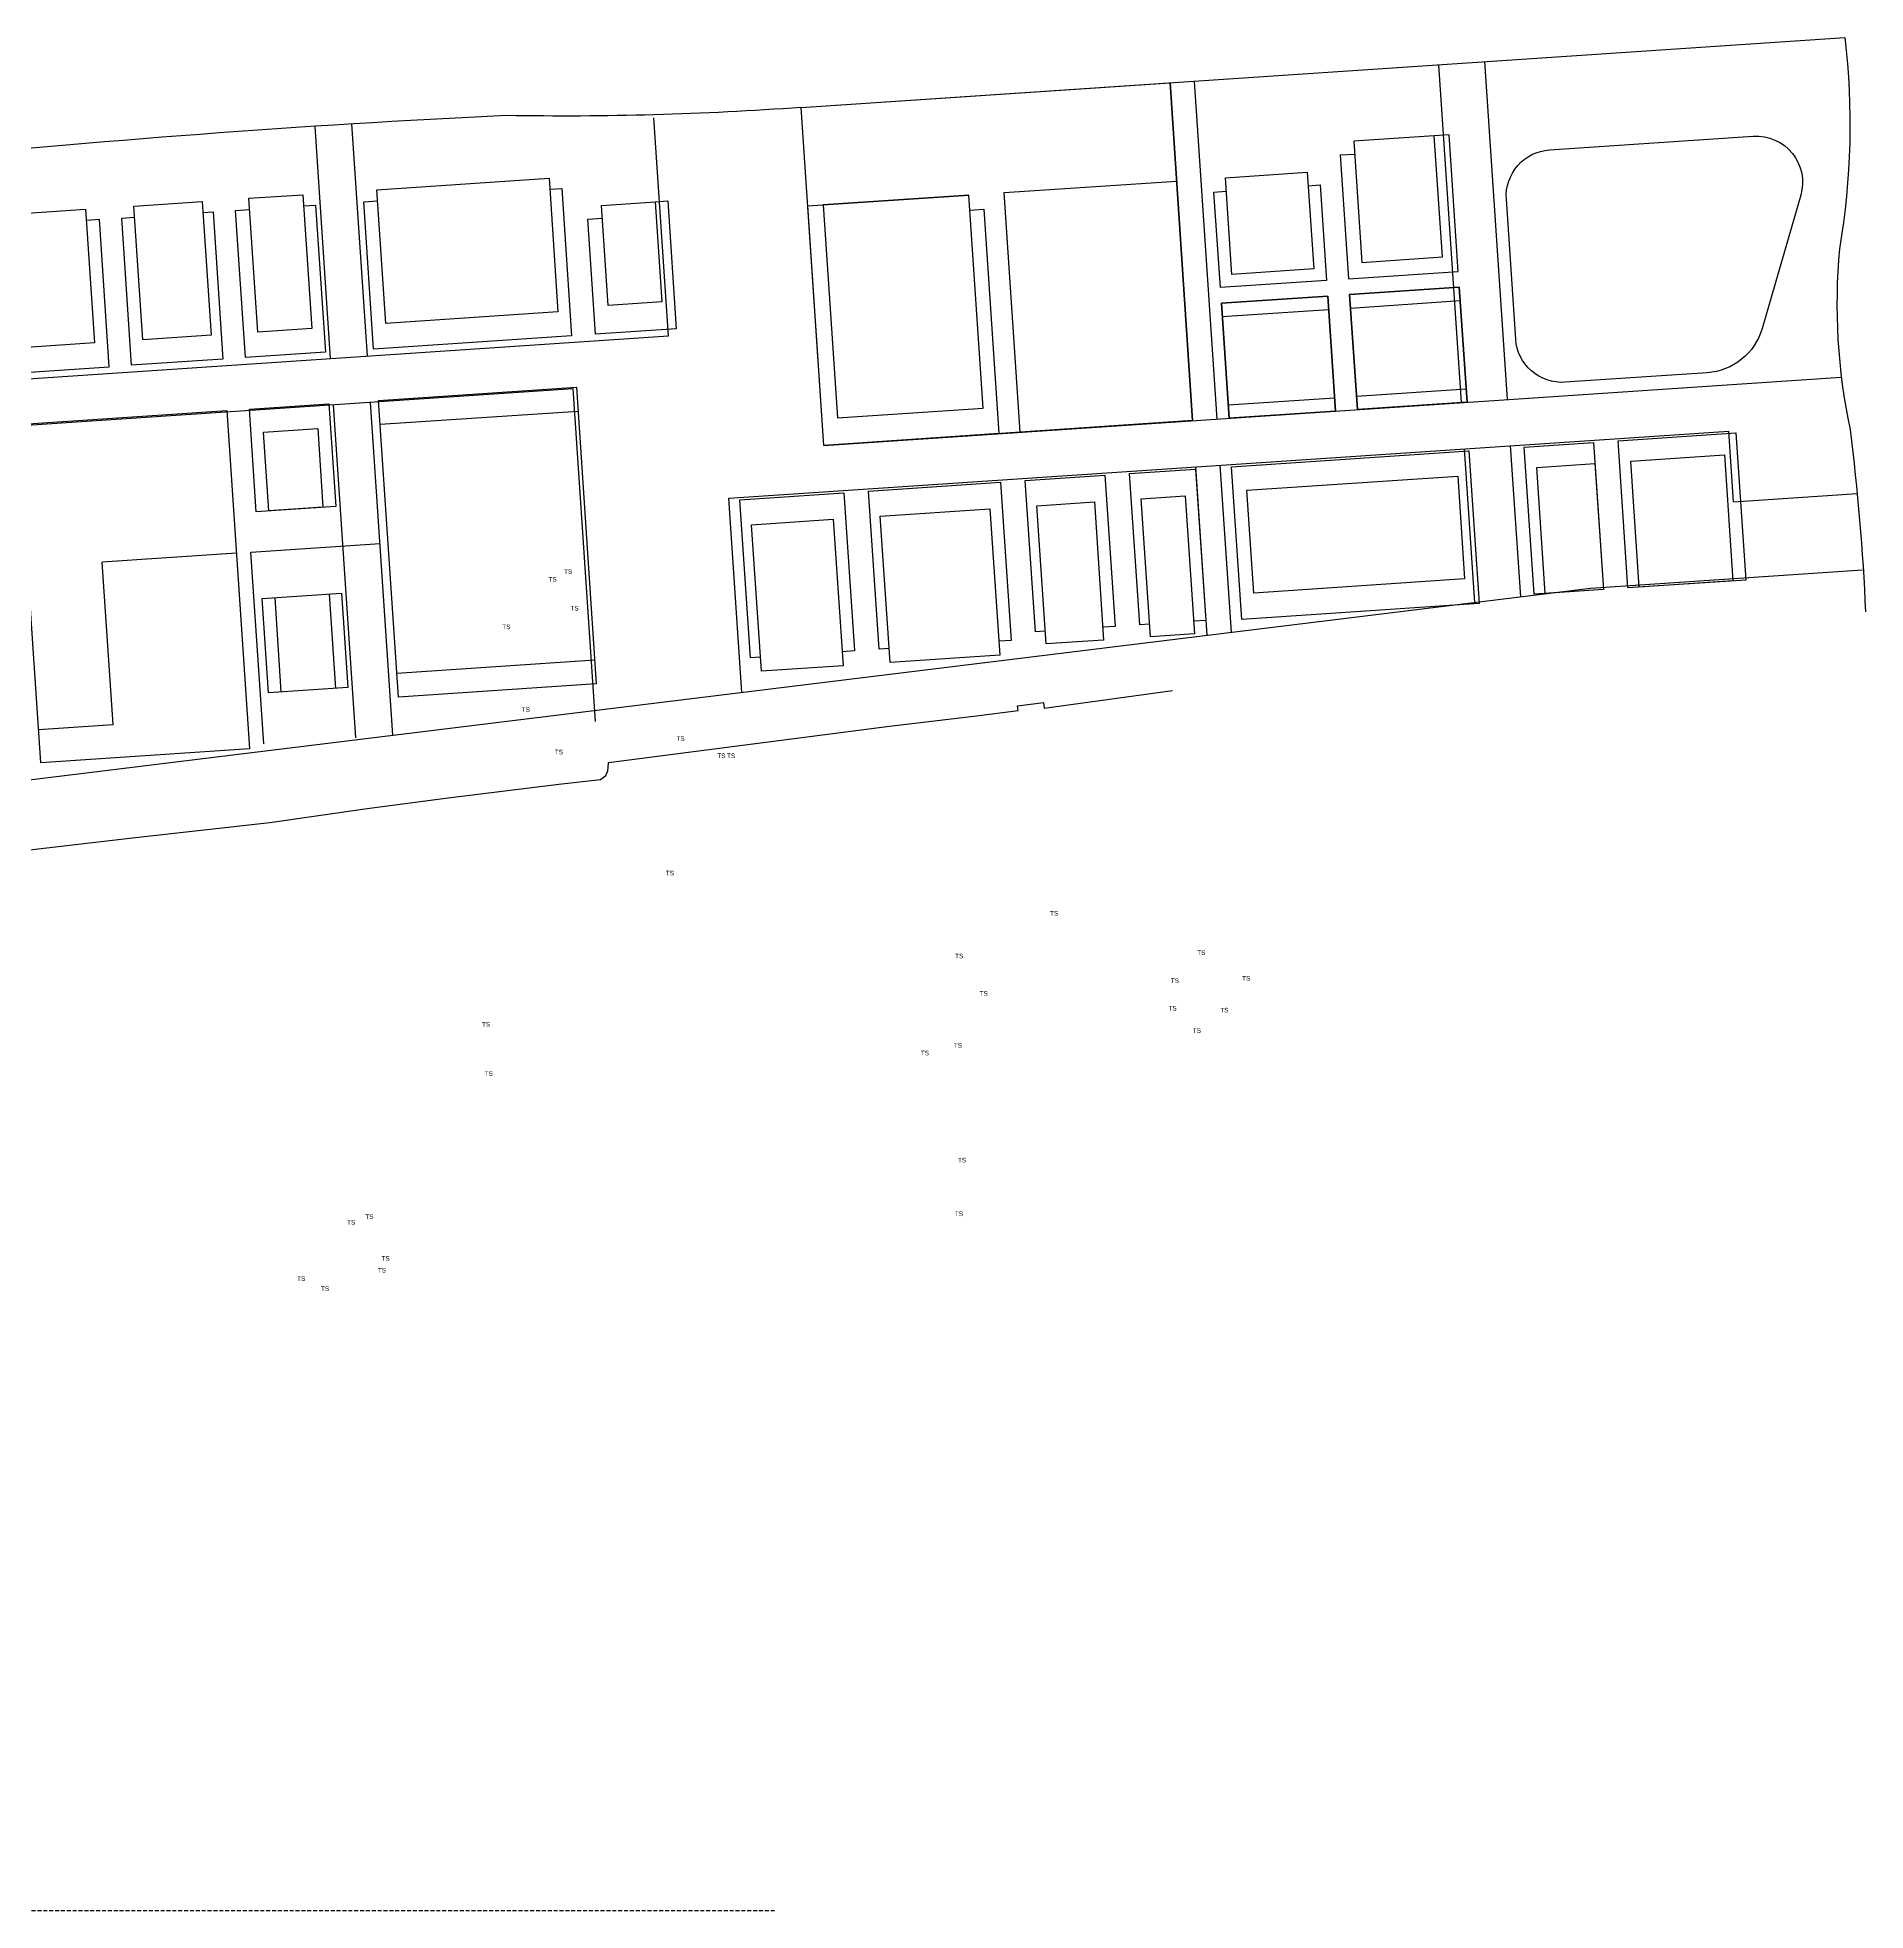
# Model space of a CAD drawing. Header units: millimetres. Extents: x 833576263 to 1668046980, y 817519639 to 1636103653.
# Drawn here: x 834753391 to 835347083, y 817596501 to 818204806 of the extents above; entities that cross this region are included whole.
import ezdxf

# ---------------------------------------------------------------- set-up
doc = ezdxf.new("R2010")
doc.units = ezdxf.units.MM
doc.header["$LTSCALE"] = 100
doc.header["$MEASUREMENT"] = 0
doc.linetypes.add('R_site$0$DASHDOT', pattern=[25.4, 12.7, -6.35, 0, -6.35])
doc.linetypes.add('R_Text for GBP from DLN$0$DASHED', pattern=[19.05, 12.7, -6.35])
for name, color, linetype in [('R_site$0$AUDIT_I_160808180252-34', 2, 'Continuous'), ('R_site$0$AUDIT_I_160808180252-35', 5, 'Continuous'), ('R_Text for GBP from DLN$0$base plan(mm)$0$DLN040__', 7, 'Continuous'), ('R_Text for GBP from DLN$0$EVA', 1, 'R_Text for GBP from DLN$0$DASHED'), ('T-TITL', 7, 'Continuous'), ('X-REF', 7, 'Continuous')]:
    doc.layers.add(name, color=color, linetype=linetype)
doc.styles.add('R_Text for GBP from DLN$0$base plan(mm)$0$SWIS721 LT', font='swiss.ttf')

# ---------------------------------------------------------------- blocks, each defined once
blk = doc.blocks.new('R_site$0$building')
at = {"layer": 'R_site$0$AUDIT_I_160808180252-34'}
for points in [[(3638938, 628581), (3641635, 588344), (3677244, 590731), (3674270, 635099), (3643326, 633025)], [(3638938, 628581), (3643603, 628894)], [(3382199, 617426), (3386084, 617687), (3389290, 569857), (3324987, 565546), (3321780, 613376), (3326293, 613679)], [(3523142, 610961), (3528028, 538077), (3471261, 534271), (3466045, 612077), (3518335, 615582)], [(3628487, 618573), (3632419, 618836), (3634495, 587865), (3599982, 585551), (3597906, 616523), (3601925, 616792)], [(2996843, 610266), (3002264, 610629), (3005194, 566935), (2961081, 563977), (2958152, 607672), (2964837, 608120)], [(3111025, 571564), (3111842, 559387), (3089499, 557889), (3086115, 608366), (3108458, 609864), (3109369, 596267)], [(3125036, 606340), (3121135, 606079), (3124752, 552123), (3158838, 554408), (3155221, 608364), (3150819, 608069)], [(3127295, 572655), (3128111, 560478), (3153894, 562206), (3150510, 612683), (3124727, 610955), (3125638, 597358)], [(3193278, 608391), (3197629, 608683), (3201078, 557239), (3174623, 555466), (3171175, 606909), (3175817, 607220)], [(3269531, 609873), (3272858, 610096), (3276064, 562266), (3246419, 560279), (3243213, 608109), (3247380, 608388)], [(3302266, 612068), (3306151, 612328), (3309358, 564498), (3283373, 562756), (3280167, 610586), (3284679, 610889)], [(3416452, 613367), (3420501, 613638), (3423283, 572136), (3397093, 570380), (3394590, 607715), (3399296, 608030)], [(3518652, 610660), (3523142, 610961)], [(3063138, 604177), (3068689, 604549), (3070915, 571355), (3028998, 568545), (3026772, 601739), (3032439, 602119)], [(3108767, 605250), (3112668, 605511), (3116285, 551555), (3085639, 549501), (3082022, 603457), (3086424, 603752)], [(3209551, 605852), (3205178, 605559), (3208385, 557729), (3239133, 559790), (3235926, 607621), (3231702, 607337)], [(3111025, 571564), (3099699, 570805), (3098043, 595508), (3109369, 596267)], [(3125638, 597358), (3136965, 598117), (3138621, 573414), (3127295, 572655)], [(3600616, 576090), (3635129, 578403)], [(3642269, 578882), (3677879, 581269)], [(3602538, 547432), (3637050, 549746)], [(3644190, 550224), (3679800, 552611)], [(3327118, 541111), (3391388, 545419)], [(3182476, 498434), (3178169, 498145), (3175447, 538749), (3202031, 540531), (3204753, 499927), (3201015, 499677)], [(3543131, 473947), (3539911, 473731), (3536620, 522823), (3562513, 524559), (3565804, 475467), (3561810, 475200)], [(3577012, 476219), (3573792, 476003), (3570501, 525094), (3591967, 526533), (3595258, 477442), (3591263, 477174)], [(3450625, 465478), (3447404, 465262), (3443962, 516611), (3477727, 518875), (3481169, 467526), (3477175, 467258)], [(3492429, 468281), (3489208, 468065), (3485766, 519414), (3528583, 522284), (3532025, 470935), (3528030, 470667)], [(3053981, 459421), (3049747, 459138), (3046382, 509331), (3076250, 511333), (3079615, 461140), (3075150, 460841)], [(3201015, 499677), (3201278, 495744), (3182740, 494501), (3182476, 498434)], [(3280433, 499255), (3236895, 496336)], [(3240428, 443642), (3236895, 496336)], [(3292863, 484785), (3294915, 454176)], [(3310528, 485969), (3312580, 455360)], [(3091927, 460909), (3148193, 464681)], [(3148193, 464681), (3148393, 461688)], [(3148393, 461688), (3168568, 463040)], [(3332535, 460313), (3396804, 464621)], [(3216218, 442019), (3240428, 443642)]]:
    blk.add_lwpolyline(points, dxfattribs=at)
for points in [[(3669445, 634776), (3643326, 633025), (3645962, 593698), (3672082, 595449)], [(2922868, 626368), (2956010, 628590), (2958125, 597038), (2924983, 594816)], [(3326051, 617292), (3381957, 621040), (3384868, 577619), (3328962, 573871)], [(3601632, 621166), (3628194, 622947), (3630297, 591575), (3603735, 589794)], [(2964447, 613932), (2996453, 616077), (2999273, 574013), (2967267, 571868)], [(3284437, 614502), (3302024, 615681), (3304935, 572260), (3287348, 571081)], [(3518335, 615582), (3471037, 612411), (3475678, 543173), (3522977, 546344)], [(3529796, 616350), (3585777, 620103), (3590993, 542298), (3535012, 538545)], [(3032158, 606311), (3062857, 608369), (3064850, 578651), (3034151, 576593)], [(3175498, 611982), (3192959, 613153), (3196173, 565198), (3178712, 564027)], [(3209309, 609466), (3231460, 610951), (3234371, 567530), (3212219, 566045)], [(3247138, 612002), (3269289, 613487), (3272200, 570066), (3250049, 568581)], [(3399017, 612198), (3416452, 613367), (3418628, 580903), (3401193, 579735)], [(3641978, 583223), (3677588, 585610), (3680091, 548271), (3644481, 545884)], [(3644481, 545884), (3680091, 548271), (3677588, 585610), (3641978, 583223)], [(3600325, 580430), (3634838, 582744), (3637341, 545405), (3602829, 543091)], [(3602829, 543091), (3637341, 545405), (3634838, 582744), (3600325, 580430)], [(3284639, 546069), (3310451, 547800), (3312688, 514434), (3286876, 512703)], [(3326597, 548882), (3390867, 553191), (3397325, 456850), (3333056, 452541)], [(3209580, 541037), (3277328, 545579), (3284694, 435703), (3216946, 431161)], [(3087106, 532827), (3163546, 537951), (3171187, 423982), (3094746, 418858)], [(3289257, 538573), (3306841, 539751), (3308557, 514157), (3290973, 512978)], [(3729169, 535731), (3767389, 538293), (3770591, 490524), (3732372, 487962)], [(3603624, 527315), (3680702, 532482), (3684024, 482927), (3606946, 477760)], [(3698648, 533685), (3721171, 535195), (3724374, 487425), (3701851, 485916)], [(3733299, 529116), (3763717, 531155), (3766460, 490247), (3736041, 488208)], [(3608577, 519706), (3677061, 524297), (3679301, 490879), (3610817, 486288)], [(3702778, 527070), (3721631, 528334), (3724374, 487425), (3705520, 486161)], [(3574281, 516957), (3588532, 517912), (3591542, 473021), (3577290, 472066)], [(3489546, 511276), (3525148, 513663), (3528334, 466133), (3492733, 463746)], [(3540400, 514685), (3559079, 515937), (3562088, 471047), (3543410, 469795)], [(3447742, 508474), (3474292, 510254), (3477478, 462724), (3450929, 460944)], [(3051117, 502141), (3072286, 503560), (3075441, 456491), (3054273, 455072)], [(3288794, 484512), (3314597, 486242), (3316649, 455633), (3290846, 453903)]]:
    blk.add_lwpolyline(points, close=True, dxfattribs=at)
blk.add_lwpolyline([(3695926, 568726), (3692874, 614254, -0.4142136), (3706837, 630223), (3773067, 634663, -0.5205671), (3788477, 615521), (3775933, 572245, -0.3152988), (3758062, 557858), (3711895, 554763, -0.4142136)], format="xyb", close=True, dxfattribs=at)
blk = doc.blocks.new('R_site')
blk.add_lwpolyline([(834743392, 817940064), (834784218, 817944847), (834828885, 817949878), (834860460, 817954373), (834886823, 817957843), (834922704, 817962337), (834936203, 817963866), (834937939, 817965108), (834938643, 817966640), (834938871, 817969063), (834938838, 817969321), (835030070, 817981119), (835058388, 817984516), (835071867, 817986218), (835071677, 817987696), (835080084, 817988835), (835080299, 817987030), (835122014, 817992704)])
at = {"layer": 'R_site$0$AUDIT_I_160808180252-35'}
for points in [[(835001468, 818182086), (835340374, 818204806)], [(834848582, 818100504), (834843527, 818175910)], [(834860555, 818101306), (834855500, 818176713)], [(834958336, 818107861), (834953587, 818178695)], [(834577868, 818082356), (834958336, 818107861)], [(834578871, 818067389), (834927411, 818090755)], [(834934661, 817982604), (834927411, 818090755)], [(834856836, 817977386), (834849585, 818085537)], [(834868809, 817978189), (834861559, 818086340)], [(834822729, 818037634), (834864635, 818040443)], [(834826903, 817975380), (834822729, 818037634)], [(834550453, 817939096), (835257784, 818025954)]]:
    blk.add_lwpolyline(points, dxfattribs=at)
for points in [[(835340374, 818204806, -0.0707871), (835338631, 818136200, 0.0754277), (835342042, 818077500, -0.0198421), (835347083, 818018262)], [(835001468, 818182086, -0.0229207), (834905808, 818179458, 0.0137568), (834706863, 818164495, 26.4942723)]]:
    blk.add_lwpolyline(points, format="xyb", dxfattribs=at)
at = {"layer": 'R_site$0$AUDIT_I_160808180252-35', "linetype": 'R_site$0$DASHDOT', "ltscale": 1000}
for points in [[(835215861, 818086212), (835208503, 818195966)], [(835230827, 818087215), (835223469, 818196969)], [(835128557, 818080359), (835121199, 818190113)], [(835136539, 818080894), (835129181, 818190648)], [(835008825, 818072333), (835001468, 818182086)], [(835008825, 818072333), (835339220, 818094482)], [(834977959, 818055230), (835302671, 818076998)], [(835304210, 818054049), (835302671, 818076998)], [(835220210, 818021340), (835216864, 818071245)], [(835235120, 818023171), (835231830, 818072249)], [(835133229, 818010659), (835129560, 818065393)], [(835141182, 818011635), (835137542, 818065928)], [(834982190, 817992112), (834977959, 818055230)], [(835304210, 818054049), (835344348, 818056740)], [(835257784, 818025954), (835346114, 818031875)]]:
    blk.add_lwpolyline(points, dxfattribs=at)
blk.add_lwpolyline([(835001468, 818182086), (835121199, 818190113), (835128557, 818080359), (835008825, 818072333)], close=True, dxfattribs=at)
blk.add_blockref('R_site$0$building', (831537564, 817538061))
blk = doc.blocks.new('R_Text for GBP from DLN$0$A$C6D7F5024')
at = {"layer": 'R_Text for GBP from DLN$0$base plan(mm)$0$DLN040__', "char_height": 1.5, "attachment_point": 1, "style": 'R_Text for GBP from DLN$0$base plan(mm)$0$SWIS721 LT'}
for insert in [(834124.43, 818032.09), (834119.34, 818029.56), (834126.46, 818020.19), (834104.33, 818014.13), (834110.65, 817987.3), (834160.9, 817977.88), (834121.43, 817973.48), (834174.16, 817972.27), (834177.32, 817972.27), (834157.45, 817934.17), (834282.21, 817921.11, -5.99), (834330.02, 817908.34, -5.99), (834251.41, 817907.23, -5.99), (834321.46, 817899.23, -5.99), (834344.61, 817900, -5.99), (834259.34, 817895.08, -5.99), (834320.7, 817890.27, -5.99), (834097.74, 817885.05), (834337.52, 817889.66, -5.99), (834251.01, 817878.18, -5.68), (834328.58, 817883.04, -5.99), (834240.29, 817875.74, -5.68), (834098.59, 817869.05, -0.63), (834252.32, 817840.95, -1.27), (834251.34, 817823.52, -0.69), (834053.93, 817820.78), (834059.86, 817822.59), (834063.94, 817805.17), (834065.11, 817809.03), (834037.7, 817802.5), (834045.47, 817799.21)]:
    blk.add_mtext_dynamic_manual_height_columns('{\\fSwis721 BT|b0|i0|c0|p34;TS}', width=0.2071, gutter_width=0.25, heights=[0], dxfattribs=dict(at, insert=insert))
blk = doc.blocks.new('R_Text for GBP from DLN')
at = {"layer": 'R_Text for GBP from DLN$0$EVA'}
blk.add_line((834193334, 817596501), (834993334, 817596501), dxfattribs=at)
at = {"layer": 'R_Text for GBP from DLN$0$EVA', "xscale": 1000, "yscale": 1000, "zscale": 1000}
blk.add_blockref('R_Text for GBP from DLN$0$A$C6D7F5024', (800000, 0), dxfattribs=at)

msp = doc.modelspace()

# ---------------------------------------------------------------- block references
at = {"layer": 'X-REF'}
msp.add_blockref('R_site', (0, 0), dxfattribs=at)

# ---------------------------------------------------------------- next in the draw order: block references
at = {"layer": 'T-TITL'}
msp.add_blockref('R_Text for GBP from DLN', (0, 0), dxfattribs=at)
at = {"layer": 'X-REF'}
msp.add_blockref('R_Text for GBP from DLN', (0, 0), dxfattribs=at)

doc.saveas('drawing.dxf')
